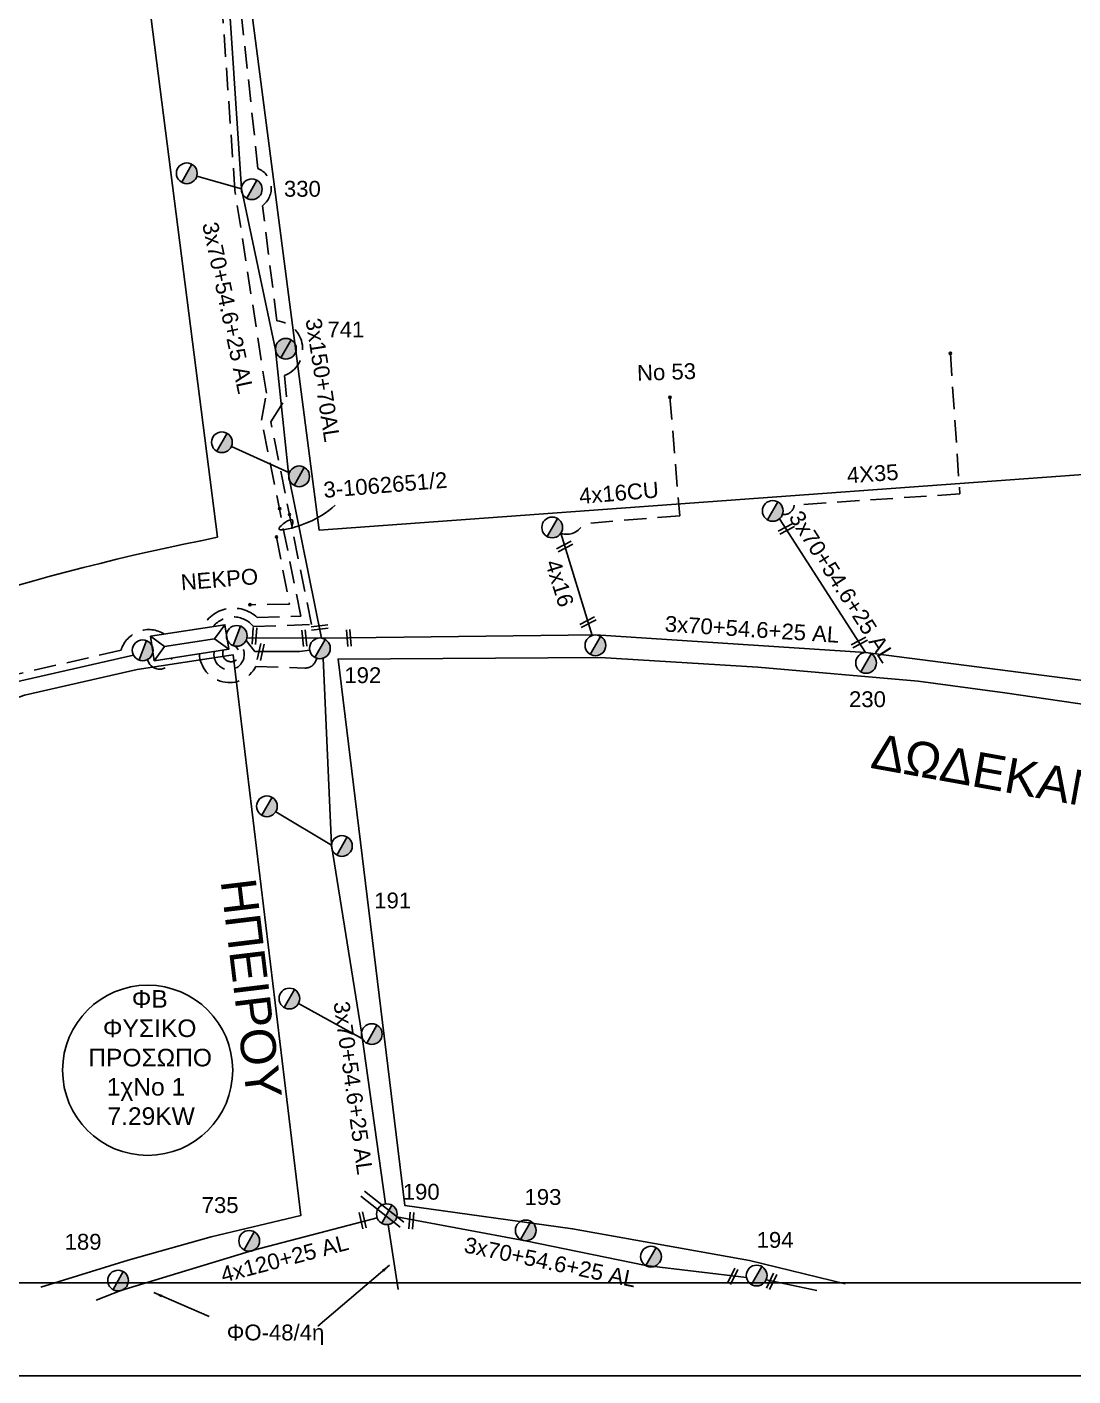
# Model space of a CAD drawing. Header units: millimetres. Extents: x 7477 to 9676, y 1828 to 2857.
# Drawn here: x 9084.4 to 9203.3, y 1836.4 to 1989.7 of the extents above; entities that cross this region are included whole.
import ezdxf
from ezdxf.enums import TextEntityAlignment as Align

# ---------------------------------------------------------------- set-up
doc = ezdxf.new("R2010")
doc.units = ezdxf.units.MM
doc.linetypes.add('DASHED', pattern=[19.05, 12.7, -6.35])
for name, color, linetype, lineweight in [('2x16', 7, 'Continuous', 30), ('3x150+50', 7, 'Continuous', 30), ('3x150+70AL', 7, 'DASHED', 30), ('3x150AL+50CU', 7, 'Continuous', 30), ('3x70+54.6+25 AL', 7, 'SYN_LINE', 30), ('4x120+25 AL', 7, 'SYN_LINE', 30), ('4x16', 7, 'Continuous', 30), ('4x16CU', 7, 'Continuous', 30), ('4X35', 7, 'DASHED', 30), ('text διευθύνσεων', 250, 'Continuous', 30), ('ΝΕΚΡΟ', 7, 'DASHED', 30), ('Υπόβαθρο ΔΕΗ', 7, 'Continuous', 30)]:
    doc.layers.add(name, color=color, linetype=linetype, lineweight=lineweight)
for name, color, linetype in [('TEXT ΚΑΛΩΔΙΩΝ', 7, 'Continuous'), ('Άγνωστα', 7, 'Continuous'), ('Επιγραφές - Σχήματα', 7, 'Continuous'), ('Μηχανική τομή', 7, 'Continuous'), ('Στύλος Ξύλινος', 7, 'Continuous'), ('Στύλος Ξύλινος @ 1', 7, 'Continuous'), ('Στύλος ΦΜ', 7, 'Continuous'), ('Στύλος ΦΜ @ 1', 7, 'Continuous'), ('Συνδέσεις', 7, 'Continuous'), ('Τομή', 7, 'Continuous'), ('Υποσταθμός εναέριος 2 στύλων', 7, 'Continuous'), ('Υποσταθμός πόλεως', 7, 'Continuous')]:
    doc.layers.add(name, color=color, linetype=linetype)
doc.styles.add('arial', font='ARIAL.TTF')
doc.styles.get("Standard").update_dxf_attribs({"font": 'ARIAL.TTF'})
doc.linetypes.add('SYN_LINE', pattern='A,0.5,-0.0001,["/\\/\\/\\/",Standard,S=0.1,R=0,X=0,Y=-0.05],-0.25', length=0.7501)
doc.dimstyles.new('ISO-25', dxfattribs={"dimtxt": 2.5, "dimasz": 2.5, "dimexe": 1.25, "dimexo": 0.625, "dimtad": 1, "dimtxsty": 'Standard', "dimcen": 2.5, "dimadec": 0, "dimazin": 0, "dimtfac": 1, "dimtmove": 0, "dimatfit": 3, "dimfxl": 1, "dimarcsym": 0})

# ---------------------------------------------------------------- blocks, each defined once
blk = doc.blocks.new('ΥΠΑΡΧΩΝ ΤΣΙΜΕΝΤΕΝΙΟΣ ΣΤΥΛΟΣ')
at = {"layer": 'Στύλος ΦΜ'}
blk.add_hatch(color=7, dxfattribs=at).paths.add_polyline_path([(-1.29, -2.28, 0.574793), (2.62, 0, 0.268822), (1.3, 2.27)])
at = {"layer": 'Στύλος ΦΜ', "color": 7}
blk.add_line((-1.29, -2.28), (1.3, 2.27), dxfattribs=at)
blk.add_circle((0, 0), 2.62, dxfattribs=at)
at = {"layer": 'Στύλος ΦΜ', "flags": 4}
for tag, p in [('ΑΡΙΘΜΟΣ', (-4.68, 8.05)), ('ΤΥΠΟΣ', (-4.91, 3.03))]:
    blk.add_attdef(tag, p, '', height=4, dxfattribs=at)
blk = doc.blocks.new('ΥΠΟΣΤΑΘΜΟΣ ΕΝΑΕΡΙΟΣ ΕΠΙ 2 ΣΤΥΛΩΝ')
at = {"layer": 'Υποσταθμός εναέριος 2 στύλων', "linetype": 'Continuous'}
for points in [[(-11.97, -2.11, 0.574793), (-8.45, -0.07, 0.268822), (-9.64, 1.98)], [(9.68, -2.15, 0.574793), (13.19, -0.1, 0.268822), (12.01, 1.95)]]:
    blk.add_hatch(color=256, dxfattribs=at).paths.add_polyline_path(points)
for p, q in [((-11.97, -2.11), (-9.64, 1.98)), ((9.68, -2.15), (12.01, 1.95))]:
    blk.add_line(p, q, dxfattribs=at)
for centre in [(-10.81, -0.07), (10.84, -0.1)]:
    blk.add_circle(centre, 2.36, dxfattribs=at)
at = {"layer": 'Υποσταθμός πόλεως', "linetype": 'Continuous', "ltscale": 40}
blk.add_lwpolyline([(-8.57, 2.82), (8.57, 2.82), (8.57, -2.82), (-8.57, -2.82)], close=True, dxfattribs=at)
for points in [[(-5.75, 0), (-8.57, 2.82)], [(-8.57, -2.82), (-5.75, 0)], [(-5.75, 0), (5.75, 0)], [(5.75, 0), (8.57, 2.82)], [(8.57, -2.82), (5.75, 0)]]:
    blk.add_lwpolyline(points, dxfattribs=at)
at = {"layer": 'Υποσταθμός εναέριος 2 στύλων', "ltscale": 40, "flags": 1}
for tag, p in [('ΜΕΤΑΣΧΗΜΑΤΙΣΜΟΣ', (14.09, 2.51)), ('ΙΣΧΥΣ', (14.07, -0.28)), ('ΑΡΙΘΜΟΣ', (14.19, -3))]:
    blk.add_attdef(tag, p, '', height=1.8, dxfattribs=at)
blk = doc.blocks.new('ΥΠΑΡΧΩΝ ΞΥΛΙΝΟΣ ΣΤΥΛΟΣ')
at = {"layer": 'Στύλος Ξύλινος'}
h = blk.add_hatch(color=7, dxfattribs=at)
h.paths.add_polyline_path([(-2.62, 0, 0.270008), (-1.29, -2.28), (1.3, 2.27, 0.576266)])
h.paths.add_polyline_path([(-1.29, -2.28, 0.574793), (2.62, 0, 0.268822), (1.3, 2.27)])
at = {"layer": 'Στύλος Ξύλινος', "color": 7}
blk.add_line((-1.29, -2.28), (1.3, 2.27), dxfattribs=at)
blk.add_circle((0, 0), 2.62, dxfattribs=at)
at = {"layer": 'Στύλος Ξύλινος', "flags": 4}
for tag, p in [('ΑΡΙΘΜΟΣ', (-4.91, 8.6)), ('ΤΥΠΟΣ', (-4.85, 3.39))]:
    blk.add_attdef(tag, p, '', height=4, dxfattribs=at)
blk = doc.blocks.new('ΜΗΧΑΝΙΚΗ ΤΟΜΗ')
at = {"layer": 'Μηχανική τομή', "ltscale": 40}
for p, q in [((-1.89, 0.78), (5.69, 0.78)), ((-1.89, -0.77), (5.69, -0.77))]:
    blk.add_line(p, q, dxfattribs=at)
blk = doc.blocks.new('ΤΟΜΗ')
at = {"layer": 'Τομή', "ltscale": 40}
for p, q in [((-5.68, 0), (17.06, 0)), ((-5.68, -2.77), (17.06, -2.77))]:
    blk.add_line(p, q, dxfattribs=at)
blk = doc.blocks.new('_ΣΥΝΔΕΣΗ')
at = {"layer": 'Συνδέσεις', "linetype": 'SYN_LINE', "ltscale": 40}
blk.add_hatch(color=256, dxfattribs=at).paths.add_polyline_path([(0.5, -0.01, 1), (-0.5, -0.01, 1)])
at = {"layer": 'Συνδέσεις'}
blk.add_circle((0, -0.01), 0.5, dxfattribs=at)

msp = doc.modelspace()

# ---------------------------------------------------------------- linework, layer by layer
at = {"lineweight": -3, "ltscale": 0.2}
msp.add_circle((9098.1, 1871.12), 9.67, dxfattribs=at)
at = {"layer": '2x16', "color": 30, "linetype": 'Continuous', "lineweight": -3, "ltscale": 0.2}
msp.add_lwpolyline([(9108.77, 1971.28), (9103.68, 1972.74)], dxfattribs=at)
at = {"layer": '3x150+50', "color": 1, "linetype": 'DASHED', "lineweight": -3, "ltscale": 0.2}
msp.add_lwpolyline([(9105.67, 1918.72, 1.558246), (9108.72, 1919.42, -2.091283)], format="xyb", dxfattribs=at)
at = {"layer": '3x150+50', "color": 30, "linetype": 'DASHED', "lineweight": -3, "ltscale": 0.2}
msp.add_lwpolyline([(9106.72, 1918.89, 2.765691), (9107.81, 1919.39, -2.091283)], format="xyb", dxfattribs=at)
at = {"layer": '3x150+50', "color": 6, "linetype": 'DASHED', "lineweight": -3, "ltscale": 0.2}
msp.add_lwpolyline([(9100.84, 1917.97, -0.867814), (9098.1, 1917.82, -2.091283)], format="xyb", dxfattribs=at)
at = {"layer": '3x150+50', "color": 85, "lineweight": -3, "ltscale": 0.2}
msp.add_lwpolyline([(9168.4, 1847.31), (9174.17, 1846.1)], dxfattribs=at)
at = {"layer": '3x150+70AL', "color": 133, "linetype": 'DASHED', "lineweight": -3, "ltscale": 0.2}
msp.add_lwpolyline([(9105.56, 1921.56, -0.47583), (9110.14, 1921.55), (9116.72, 1921.78), (9112.11, 1944.81), (9113.88, 1947.64), (9113.65, 1950.08, 0.794257), (9112.8, 1956.29), (9111.15, 1969.37, 0.582981), (9110.64, 1973.61), (9108.23, 1995.99, -0.64625), (9110.57, 1999.17), (9128.31, 2000.87, -0.634845), (9130.16, 2001.85)], format="xyb", dxfattribs=at)
at = {"layer": '3x150+70AL', "color": 173, "linetype": 'DASHED', "lineweight": -3, "ltscale": 0.2}
msp.add_lwpolyline([(9104.27, 1921.35, -0.511993), (9110.56, 1922.57), (9115.51, 1922.73), (9111.06, 1945), (9111.6, 1948.07), (9108.02, 1971.11), (9106.33, 1995.47, -0.841432), (9106.38, 1997.72)], format="xyb", dxfattribs=at)
at = {"layer": '3x150+70AL', "color": 85, "linetype": 'DASHED', "lineweight": -3, "ltscale": 0.2}
msp.add_lwpolyline([(9103.98, 1918.46, 0.769602), (9110.4, 1917.01), (9115.95, 1916.83, 0.384232), (9117.3, 1917.96, -0.097315)], format="xyb", dxfattribs=at)
at = {"layer": '3x150AL+50CU', "color": 2, "linetype": 'DASHED', "lineweight": -3, "ltscale": 0.2}
msp.add_lwpolyline([(9099.99, 1920.69, 0.498115), (9095.08, 1918.86), (9075.28, 1914.29), (9051.09, 1903.84), (9023.08, 1888.28), (9020.15, 1895.57, 0.44074), (9018.69, 1896.12, 1.846747)], format="xyb", dxfattribs=at)
at = {"layer": '3x70+54.6+25 AL', "color": 30, "linetype": 'SYN_LINE', "lineweight": -3, "ltscale": 15}
msp.add_lwpolyline([(9107.03, 1997.57), (9108.77, 1971.28), (9112.64, 1953), (9114.14, 1938.62), (9117.88, 1920.23)], dxfattribs=at)
at = {"layer": '3x70+54.6+25 AL', "color": 30, "linetype": 'SYN_LINE', "lineweight": -3, "ltscale": 6}
for points in [[(9114.21, 1939.03), (9107.62, 1942.01)], [(9109.29, 1919.98), (9110.3, 1918.72), (9115.37, 1918.7), (9116.52, 1918.88)]]:
    msp.add_lwpolyline(points, dxfattribs=at)
at = {"layer": '3x70+54.6+25 AL', "color": 1, "linetype": 'SYN_LINE', "lineweight": -3, "ltscale": 15}
for points in [[(9169.94, 1933.8), (9179.71, 1918.6)], [(9117.88, 1920.23), (9149.02, 1920.59), (9179.71, 1918.6), (9211.2, 1914.54), (9236.9, 1908.32), (9262.44, 1896.14), (9287.22, 1875.18), (9294.27, 1867.82), (9301.72, 1858.85)], [(9125.45, 1853.6), (9126.58, 1846.21)]]:
    msp.add_lwpolyline(points, dxfattribs=at)
at = {"layer": '3x70+54.6+25 AL', "color": 1, "linetype": 'SYN_LINE', "lineweight": -3, "ltscale": 10}
msp.add_lwpolyline([(9109.39, 1920.27), (9117.88, 1920.23)], dxfattribs=at)
at = {"layer": '3x70+54.6+25 AL', "color": 6, "linetype": 'SYN_LINE', "lineweight": -3, "ltscale": 15}
msp.add_lwpolyline([(9096.5, 1918.28), (9075.15, 1913.46), (9051.75, 1903.12), (9032.98, 1893.19), (9010.15, 1879.92), (8991.1, 1867.32), (8969.19, 1851.74), (8962.4, 1845.94)], dxfattribs=at)
at = {"layer": '3x70+54.6+25 AL', "color": 85, "linetype": 'SYN_LINE', "lineweight": -3, "ltscale": 15}
for points in [[(9118.05, 1917.95), (9119.01, 1896.7), (9122.42, 1875.46), (9125.13, 1855.93)], [(9126.43, 1854.46), (9141.04, 1851.74), (9154.74, 1848.92), (9166.17, 1847.57)]]:
    msp.add_lwpolyline(points, dxfattribs=at)
at = {"layer": '3x70+54.6+25 AL', "color": 85, "linetype": 'SYN_LINE', "lineweight": -3, "ltscale": 8}
msp.add_lwpolyline([(9119.01, 1896.7), (9112.67, 1900.51)], dxfattribs=at)
at = {"layer": '3x70+54.6+25 AL', "color": 85, "linetype": 'SYN_LINE', "lineweight": -3, "ltscale": 10}
msp.add_lwpolyline([(9122.53, 1874.69), (9115.24, 1878.7)], dxfattribs=at)
at = {"layer": '4x120+25 AL', "color": 1, "linetype": 'SYN_LINE', "lineweight": -3, "ltscale": 15}
msp.add_lwpolyline([(9124.18, 1854.36), (9110.15, 1850.67), (9095.06, 1846.09), (9092.24, 1844.98)], dxfattribs=at)
at = {"layer": '4x16', "color": 1, "lineweight": -3, "ltscale": 0.2}
msp.add_lwpolyline([(9145.07, 1932.15), (9148.65, 1920.53)], dxfattribs=at)
at = {"layer": '4x16CU', "color": 1, "linetype": 'DASHED', "lineweight": -3, "ltscale": 0.2}
msp.add_lwpolyline([(9157.47, 1947.6), (9158.59, 1934.15), (9147.6, 1933.24, -0.392465), (9145.07, 1932.15, -3.813901)], format="xyb", dxfattribs=at)
at = {"layer": '4X35', "color": 1, "lineweight": -3, "ltscale": 0.2}
msp.add_lwpolyline([(9189.36, 1952.59), (9190.43, 1936.62), (9171.59, 1935.36, -0.456407), (9170.28, 1934.3, -7.086903)], format="xyb", dxfattribs=at)
at = {"layer": 'Επιγραφές - Σχήματα', "lineweight": -3}
msp.add_lwpolyline([(7476.75, 2855.51), (9675.5, 2855.53), (9675.51, 1836.39), (7476.75, 1836.37)], close=True, dxfattribs=at)
at = {"layer": 'ΝΕΚΡΟ', "linetype": 'DASHED', "lineweight": -3, "ltscale": 0.2}
msp.add_lwpolyline([(9112.74, 1931.71), (9114.22, 1924.11), (9109.81, 1924.03)], dxfattribs=at)
at = {"layer": 'Υπόβαθρο ΔΕΗ', "lineweight": -3}
for points in [[(7515.98, 2835.63), (9502.35, 2835.63), (9502.35, 1846.95), (7515.98, 1846.95)], [(9109.04, 1998.36), (9229.86, 2009.43), (9238.3, 1941.28), (9117.6, 1932.5)]]:
    msp.add_lwpolyline(points, close=True, dxfattribs=at)
msp.add_lwpolyline([(9106.05, 1931.69), (9097.65, 1997.16), (9006.02, 1987.73), (8949.73, 1911.65), (8993.1, 1881.33, -0.113593)], format="xyb", close=True, dxfattribs=at)
for points in [[(9085.95, 1846.48), (9095.89, 1849.55), (9105.32, 1852.19), (9115.52, 1854.63), (9107.81, 1918.35), (9096.89, 1916.66), (9084.08, 1913.75), (9075.94, 1910.83), (9066.25, 1906.9), (9054.45, 1901.41), (9039.11, 1893.45), (9027.39, 1886.9), (9015.52, 1879.85), (9006.14, 1873.63), (8999.05, 1868.99), (8986.72, 1860.83), (8975.52, 1853.02), (8965.63, 1845.62)], [(9292.46, 1847.51), (9301, 1858.05), (9285.25, 1872.99), (9263.45, 1891.36), (9258.04, 1895.29), (9249.72, 1899.99), (9245.2, 1901.95), (9235.23, 1905.57), (9229.51, 1907.43), (9217.22, 1910.51), (9206.96, 1912.35), (9195.55, 1914.02), (9185.71, 1915.36), (9167.46, 1916.92), (9149.54, 1918.02), (9119.75, 1917.86), (9127.33, 1855.76), (9146.4, 1853.1), (9166.5, 1849.5), (9177.38, 1846.85)]]:
    msp.add_lwpolyline(points, dxfattribs=at)
msp.add_spline([(9119.41, 1935.35), (9115.31, 1933), (9113.04, 1932.73), (9114.55, 1933.67), (9114.45, 1932.65)], degree=3, dxfattribs=at)

# ---------------------------------------------------------------- block references
at = {"layer": 'Μηχανική τομή', "lineweight": -3, "xscale": 0.2499999999999466, "yscale": 0.2499999999999466, "zscale": 0.4999999999999997}
for p, rotation in [((9171.12, 1932.87), 207.509993538647), ((9145.92, 1930.86), 207.509993538647), ((9148.57, 1922.28), 207.509993538647), ((9110.21, 1920), 86.30409152556554), ((9115.87, 1920.7), 275.0970677378752), ((9118.12, 1921.51), 187.17264349673), ((9120.93, 1920.72), 275.0970677378752), ((9110.85, 1918.21), 77.48647117845358), ((9179.42, 1919.97), 207.509993538647), ((9122.43, 1854.54), 283.0258256553428), ((9128.11, 1854.5), 265.4131725062538), ((9164.82, 1848.12), 243.9360474601111), ((9169.23, 1847.56), 243.9360474601111)]:
    msp.add_blockref('ΜΗΧΑΝΙΚΗ ΤΟΜΗ', p, dxfattribs=dict(at, rotation=rotation))
at = {"layer": 'Στύλος Ξύλινος @ 1', "lineweight": -3, "ltscale": 40}
ref = msp.add_blockref('ΥΠΑΡΧΩΝ ΞΥΛΙΝΟΣ ΣΤΥΛΟΣ', (9113.81, 1953.12), dxfattribs=dict(at, xscale=0.4499999999998414, yscale=0.4499999999998414, zscale=0.4499999999998414))
ref.add_attrib('ΤΥΠΟΣ', '741', (9118.53, 1954.41), dxfattribs={"layer": 'Στύλος Ξύλινος', "height": 1.8, "rotation": 360, "flags": 4})
at = {"layer": 'Στύλος Ξύλινος @ 1', "lineweight": -3, "ltscale": 40, "xscale": 0.4499999999998414, "yscale": 0.4499999999998414, "zscale": 0.4499999999998414}
msp.add_blockref('ΥΠΑΡΧΩΝ ΞΥΛΙΝΟΣ ΣΤΥΛΟΣ', (9115.32, 1938.62), dxfattribs=at)
at = {"layer": 'Στύλος ΦΜ @ 1', "lineweight": -3, "ltscale": 40, "xscale": 0.4499999999998181, "yscale": 0.4499999999998181, "zscale": 0.4499999999998181}
for p in [(9102.55, 1973.06), (9106.54, 1942.49), (9169.16, 1934.69), (9144.09, 1932.81), (9149, 1919.41), (9111.66, 1901.12), (9114.21, 1879.27), (9123.58, 1875.23), (9155.32, 1849.94)]:
    msp.add_blockref('ΥΠΑΡΧΩΝ ΤΣΙΜΕΝΤΕΝΙΟΣ ΣΤΥΛΟΣ', p, dxfattribs=at)
at = {"layer": 'Στύλος ΦΜ @ 1', "lineweight": -3, "ltscale": 40}
ref = msp.add_blockref('ΥΠΑΡΧΩΝ ΤΣΙΜΕΝΤΕΝΙΟΣ ΣΤΥΛΟΣ', (9109.94, 1971.25), dxfattribs=dict(at, xscale=0.4499999999998181, yscale=0.4499999999998181, zscale=0.4499999999998181))
ref.add_attrib('ΤΥΠΟΣ', '330', (9113.59, 1970.4), dxfattribs={"layer": 'Στύλος ΦΜ', "height": 1.8, "flags": 4})
ref = msp.add_blockref('ΥΠΑΡΧΩΝ ΤΣΙΜΕΝΤΕΝΙΟΣ ΣΤΥΛΟΣ', (9117.68, 1919.07), dxfattribs=dict(at, xscale=0.449999999999818, yscale=0.449999999999818, zscale=0.449999999999818))
ref.add_attrib('ΤΥΠΟΣ', '192', (9120.46, 1915.12), dxfattribs={"layer": 'Στύλος ΦΜ', "height": 1.8, "flags": 4})
ref = msp.add_blockref('ΥΠΑΡΧΩΝ ΤΣΙΜΕΝΤΕΝΙΟΣ ΣΤΥΛΟΣ', (9179.77, 1917.42), dxfattribs=dict(at, xscale=0.4499999999998181, yscale=0.4499999999998181, zscale=0.4499999999998181))
ref.add_attrib('ΤΥΠΟΣ', '230', (9177.83, 1912.39), dxfattribs={"layer": 'Στύλος ΦΜ', "height": 1.8, "flags": 4})
ref = msp.add_blockref('ΥΠΑΡΧΩΝ ΤΣΙΜΕΝΤΕΝΙΟΣ ΣΤΥΛΟΣ', (9120.18, 1896.61), dxfattribs=dict(at, xscale=0.4499999999998181, yscale=0.4499999999998181, zscale=0.4499999999998181))
ref.add_attrib('ΤΥΠΟΣ', '191', (9123.86, 1889.52), dxfattribs={"layer": 'Στύλος ΦΜ', "height": 1.8, "flags": 4})
ref = msp.add_blockref('ΥΠΑΡΧΩΝ ΤΣΙΜΕΝΤΕΝΙΟΣ ΣΤΥΛΟΣ', (9125.29, 1854.76), dxfattribs=dict(at, xscale=0.4499999999998181, yscale=0.4499999999998181, zscale=0.4499999999998181))
ref.add_attrib('ΤΥΠΟΣ', '190', (9127.1, 1856.41), dxfattribs={"layer": 'Στύλος ΦΜ', "height": 1.8, "flags": 4})
ref = msp.add_blockref('ΥΠΑΡΧΩΝ ΤΣΙΜΕΝΤΕΝΙΟΣ ΣΤΥΛΟΣ', (9109.64, 1851.73), dxfattribs=dict(at, xscale=0.4499999999999052, yscale=0.4499999999999052, zscale=0.4499999999999052))
ref.add_attrib('ΤΥΠΟΣ', '735', (9104.24, 1854.9), dxfattribs={"layer": 'Στύλος ΦΜ', "height": 1.8, "flags": 4})
ref = msp.add_blockref('ΥΠΑΡΧΩΝ ΤΣΙΜΕΝΤΕΝΙΟΣ ΣΤΥΛΟΣ', (9141.08, 1852.92), dxfattribs=dict(at, xscale=0.4499999999998181, yscale=0.4499999999998181, zscale=0.4499999999998181))
ref.add_attrib('ΤΥΠΟΣ', '193', (9140.94, 1855.82), dxfattribs={"layer": 'Στύλος ΦΜ', "height": 1.8, "flags": 4})
ref = msp.add_blockref('ΥΠΑΡΧΩΝ ΤΣΙΜΕΝΤΕΝΙΟΣ ΣΤΥΛΟΣ', (9094.74, 1847.22), dxfattribs=dict(at, xscale=0.4499999999997881, yscale=0.4499999999997881, zscale=0.4499999999997881))
ref.add_attrib('ΤΥΠΟΣ', '189', (9088.66, 1850.73), dxfattribs={"layer": 'Στύλος ΦΜ', "height": 1.8, "flags": 4})
ref = msp.add_blockref('ΥΠΑΡΧΩΝ ΤΣΙΜΕΝΤΕΝΙΟΣ ΣΤΥΛΟΣ', (9167.33, 1847.79), dxfattribs=dict(at, xscale=0.4499999999998181, yscale=0.4499999999998181, zscale=0.4499999999998181))
ref.add_attrib('ΤΥΠΟΣ', '194', (9167.33, 1850.94), dxfattribs={"layer": 'Στύλος ΦΜ', "height": 1.8, "flags": 4})
at = {"layer": 'Συνδέσεις', "lineweight": -3, "xscale": 0.25, "yscale": 0.25, "zscale": 0.25}
for p in [(9189.36, 1952.6), (9157.47, 1947.61), (9113.1, 1934.96), (9114.22, 1934.29), (9112.75, 1931.74), (9109.73, 1924.03)]:
    msp.add_blockref('_ΣΥΝΔΕΣΗ', p, dxfattribs=at)
at = {"layer": 'Τομή', "lineweight": -3, "xscale": 0.2499999999999996, "yscale": 0.2499999999999996, "zscale": 0.2499999999999996, "rotation": 141.654782528751}
msp.add_blockref('ΤΟΜΗ', (9125.68, 1854.18), dxfattribs=at)
at = {"layer": 'Υποσταθμός εναέριος 2 στύλων', "lineweight": -3, "xscale": 0.5, "yscale": 0.5, "zscale": 0.5, "rotation": 8.831429690108761}
msp.add_blockref('ΥΠΟΣΤΑΘΜΟΣ ΕΝΑΕΡΙΟΣ ΕΠΙ 2 ΣΤΥΛΩΝ', (9102.87, 1919.71), dxfattribs=at)

# ---------------------------------------------------------------- texts
at = {"layer": 'text διευθύνσεων', "color": 7, "lineweight": -3}
msp.add_text('ΗΠΕΙΡΟΥ', height=4, rotation=276.9012, dxfattribs=at).set_placement((9109.88, 1880.41), align=Align.MIDDLE_CENTER)
at = {"layer": 'text διευθύνσεων', "color": 7, "lineweight": -3, "ltscale": 40, "insert": (9180.87, 1909.44), "char_height": 4, "width": 94.4586, "attachment_point": 1, "rotation": 349.774, "style": 'arial'}
msp.add_mtext('ΔΩΔEKANHΣOY', dxfattribs=at)
at = {"layer": 'TEXT ΚΑΛΩΔΙΩΝ', "linetype": 'Continuous', "lineweight": -3, "ltscale": 0.2}
for s, rotation, p in [('3x70+54.6+25 AL', 281.9694, (9107.23, 1957.78)), ('3x150+70AL', 278.845, (9118.02, 1949.57)), ('4X35', 3.8352, (9180.52, 1938.93)), ('3-1062651/2', 4.7393, (9125.12, 1937.65)), ('4x16CU', 4.7393, (9151.67, 1936.75)), ('3x70+54.6+25 AL', 302.7295, (9177.04, 1926.09)), ('4x16', 287.1506, (9144.94, 1926.47)), ('ΝΕΚΡΟ', 4.7393, (9106.26, 1926.92)), ('3x70+54.6+25 AL', 356.2893, (9166.81, 1921.24)), ('3x70+54.6+25 AL', 277.8885, (9121.48, 1869.11)), ('4x120+25 AL', 14.7595, (9113.66, 1849.73)), ('3x70+54.6+25 AL', 348.3357, (9143.87, 1849.32))]:
    msp.add_text(s, height=1.8, rotation=rotation, dxfattribs=at).set_placement(p, align=Align.MIDDLE_CENTER)
at = {"layer": 'Άγνωστα', "lineweight": -3, "ltscale": 40, "insert": (9153.7, 1951.27), "char_height": 1.8, "width": 27.758, "attachment_point": 1, "rotation": 1.9086, "style": 'arial'}
msp.add_mtext('Nο 53', dxfattribs=at)
at = {"layer": 'Άγνωστα', "lineweight": -3, "ltscale": 40, "insert": (9107.09, 1842.22), "char_height": 1.8, "width": 27.758, "attachment_point": 1, "style": 'arial'}
msp.add_mtext('\\A1;ΦΟ-48/4η', dxfattribs=at)
at = {"layer": 'Υπόβαθρο ΔΕΗ', "lineweight": -3, "char_height": 2, "width": 17.2548, "attachment_point": 1}
for s, insert in [('{\\W8.64836; }ΦΒ \\P{\\W4.42067; }ΦΥΣΙΚΟ \\P{\\W2.28183; }ΠΡΟΣΩΠΟ', (9089.58, 1880.23)), ('{\\W5.64925; }1χΝο 1\\P{\\W5.75643; }7.29KW', (9089.06, 1870.24))]:
    msp.add_mtext(s, dxfattribs=dict(at, insert=insert))

# ---------------------------------------------------------------- leaders
at = {"layer": 'Επιγραφές - Σχήματα', "lineweight": -3, "ltscale": 40}
for points in [[(9125.61, 1848.98), (9117.44, 1842.02)], [(9098.79, 1845.85), (9105.1, 1843.15)]]:
    msp.add_leader(points, dimstyle='ISO-25', override={"dimasz": 1, "dimtad": 0}, dxfattribs=at)

doc.saveas('drawing.dxf')
